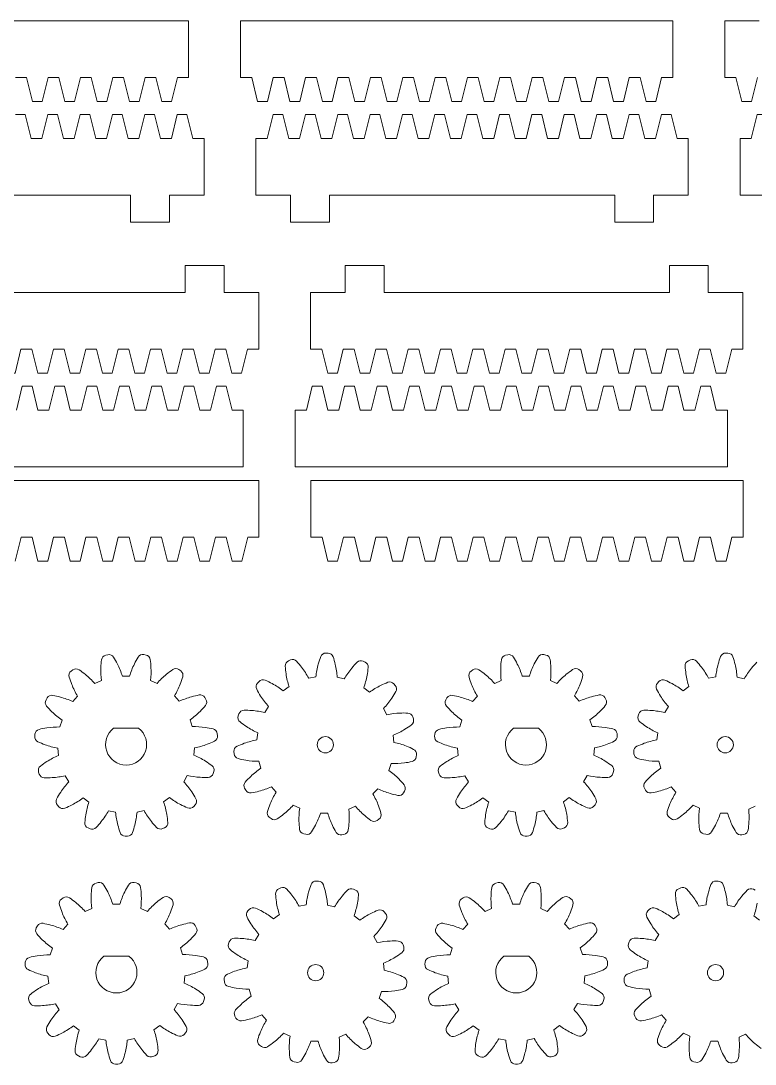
# Model space of a CAD drawing. Header units: millimetres. Extents: x 0 to 634, y 0 to 463.
# Drawn here: x 347.6 to 415.5, y 261.3 to 357.9 of the extents above; entities that cross this region are included whole.
import ezdxf

# ---------------------------------------------------------------- set-up
doc = ezdxf.new("R2010")
doc.units = ezdxf.units.MM
doc.header["$MEASUREMENT"] = 0
doc.layers.get('0').update_dxf_attribs({"linetype": 'CONTINUOUS', "lineweight": 0})

msp = doc.modelspace()

# ---------------------------------------------------------------- linework, layer by layer
for p, q in [((358.50814, 292.40311), (356.18732, 292.40311)), ((395.50814, 292.40311), (393.18732, 292.40311)), ((357.61202, 271.29268), (355.2912, 271.29268)), ((394.61202, 271.29268), (392.2912, 271.29268))]:
    msp.add_line(p, q)
for points in [[(350.50405, 287.8304, 0.04019967), (351.70354, 288.00436), (352.037, 287.43024, 0.04019967), (351.29153, 286.47456, 0.021882), (350.91811, 285.84927, 0.31763085), (350.98749, 285.27641), (351.12125, 285.12863, 0.31763085), (351.68437, 285.00266, 0.021882), (352.34368, 285.31208, 0.04019967), (353.36871, 285.95889), (353.90686, 285.57003, 0.04019967), (353.61454, 284.39376, 0.021882), (353.52774, 283.67065, 0.31763085), (353.82413, 283.17553), (354.00643, 283.09493, 0.31763085), (354.5721, 283.2089, 0.021882), (355.04856, 283.75974, 0.04019967), (355.72189, 284.76754), (356.37167, 284.63118, 0.04019967), (356.58306, 283.43771, 0.021882), (356.79789, 282.74181, 0.31763085), (357.27002, 282.41005), (357.46935, 282.41057, 0.31763085), (357.93976, 282.74476, 0.021882), (358.15098, 283.44177, 0.04019967), (358.3562, 284.63631), (359.00526, 284.77603, 0.04019967), (359.6838, 283.77173, 0.021882), (360.1631, 283.22336, 0.31763085), (360.72936, 283.11232), (360.91124, 283.19386, 0.31763085), (361.20506, 283.69051, 0.021882), (361.11452, 284.41316, 0.04019967), (360.81612, 285.5879), (361.35225, 285.97954, 0.04019967), (362.38061, 285.33804, 0.021882), (363.04151, 285.03204, 0.31763085), (363.60398, 285.16092), (363.73697, 285.30939, 0.31763085), (363.80338, 285.8826, 0.021882), (363.42674, 286.50595, 0.04019967), (362.67634, 287.45776), (363.00681, 288.0336, 0.04019967), (364.20719, 287.86584, 0.021882), (364.93542, 287.8551, 0.31763085), (365.39684, 288.20161), (365.45794, 288.39134, 0.31763085), (365.28547, 288.94201, 0.021882), (364.68785, 289.35827, 0.04019967), (363.61518, 289.92258), (363.68288, 290.58305, 0.04019967), (364.84771, 290.91803, 0.021882), (365.51734, 291.20442, 0.31763085), (365.79793, 291.70865), (365.77658, 291.90683, 0.31763085), (365.39505, 292.33973, 0.021882), (364.67978, 292.47694, 0.04019967), (363.47033, 292.55616), (363.26353, 293.18707, 0.04019967), (364.19141, 293.96687, 0.021882), (364.68667, 294.50086, 0.31763085), (364.73791, 295.07563), (364.6378, 295.24799, 0.31763085), (364.11317, 295.48828, 0.021882), (363.40394, 295.3227, 0.04019967), (362.26683, 294.90315), (361.82129, 295.3954, 0.04019967), (362.35178, 296.48518, 0.021882), (362.58702, 297.17445, 0.31763085), (362.40006, 297.72036), (362.2385, 297.8371, 0.31763085), (361.66149, 297.84324, 0.021882), (361.08092, 297.4035, 0.04019967), (360.21277, 296.55772), (359.60553, 296.82619, 0.04019967), (359.6469, 298.03753, 0.021882), (359.58146, 298.76289, 0.31763085), (359.18861, 299.18556), (358.99354, 299.2265, 0.31763085), (358.46392, 298.99741, 0.021882), (358.1124, 298.35955, 0.04019967), (357.66331, 297.23378), (356.99938, 297.23206, 0.04019967), (356.54448, 298.35549, 0.021882), (356.18966, 298.99153, 0.31763085), (355.65886, 299.21787), (355.464, 299.17593, 0.31763085), (355.07335, 298.75123, 0.021882), (355.01166, 298.02554, 0.04019967), (355.05929, 296.81443), (354.45346, 296.54282, 0.04019967), (353.58094, 297.3841, 0.021882), (352.99811, 297.82083, 0.31763085), (352.42113, 297.81171), (352.26018, 297.69414, 0.31763085), (352.07604, 297.14726, 0.021882), (352.31485, 296.45922, 0.04019967), (352.85097, 295.37219), (352.40799, 294.87765, 0.04019967), (351.26872, 295.29131, 0.021882), (350.55864, 295.45322, 0.31763085), (350.03526, 295.21022), (349.93604, 295.03734, 0.31763085), (349.99026, 294.46285, 0.021882), (350.48827, 293.93142, 0.04019967), (351.42017, 293.15644), (351.21664, 292.52447, 0.04019967), (350.00762, 292.43899, 0.021882), (349.29307, 292.29809, 0.31763085), (348.91377, 291.86321), (348.89345, 291.66493, 0.31763085), (349.17665, 291.16215, 0.021882), (349.84776, 290.87923, 0.04019967), (351.0143, 290.55028), (351.08541, 289.89017, 0.04019967), (350.01568, 289.32032, 0.021882), (349.42022, 288.90097, 0.31763085), (349.2506, 288.34942), (349.31268, 288.16001, 0.31763085), (349.77589, 287.81589, 0.021882)], [(380.89917, 296.36508, 0.04019967), (379.86147, 295.7388), (379.33118, 296.1383, 0.04019967), (379.64684, 297.30851, 0.021882), (379.74802, 298.02975, 0.31763085), (379.46155, 298.53067), (379.28089, 298.61488, 0.31763085), (378.71306, 298.51219, 0.021882), (378.22573, 297.97095, 0.04019967), (377.53247, 296.97675), (376.88553, 297.12602, 0.04019967), (376.69794, 298.32345, 0.021882), (376.49701, 299.02349, 0.31763085), (376.03157, 299.36459), (375.83228, 299.36804, 0.31763085), (375.3553, 299.04327, 0.021882), (375.13025, 298.35061, 0.04019967), (374.9013, 297.16038), (374.24959, 297.03361, 0.04019967), (373.59117, 298.05122, 0.021882), (373.12288, 298.60902, 0.31763085), (372.55894, 298.73131), (372.37548, 298.6534, 0.31763085), (372.07183, 298.16271, 0.021882), (372.14797, 297.43839, 0.04019967), (372.42292, 296.25795), (371.87911, 295.87706, 0.04019967), (370.86372, 296.53889, 0.021882), (370.20904, 296.85799, 0.31763085), (369.64412, 296.74033), (369.5082, 296.59454, 0.31763085), (369.43039, 296.02277, 0.021882), (369.79455, 295.39204, 0.04019967), (370.52586, 294.42548), (370.18399, 293.85634, 0.04019967), (368.98719, 294.04795, 0.021882), (368.25932, 294.07318, 0.31763085), (367.79109, 293.73592), (367.72623, 293.54745, 0.31763085), (367.88771, 292.99346, 0.021882), (368.47692, 292.56538, 0.04019967), (369.53814, 291.97984), (369.45732, 291.32085, 0.04019967), (368.28605, 291.00912, 0.021882), (367.61085, 290.73611, 0.31763085), (367.32028, 290.23757), (367.33767, 290.039, 0.31763085), (367.71052, 289.59859, 0.021882), (368.42291, 289.44717, 0.04019967), (369.63055, 289.34389), (369.82475, 288.709, 0.04019967), (368.88153, 287.94782, 0.021882), (368.37575, 287.42379, 0.31763085), (368.31307, 286.85016), (368.40973, 286.67584, 0.31763085), (368.92948, 286.42515, 0.021882), (369.64187, 286.57658, 0.04019967), (370.7871, 286.97342), (371.22275, 286.4724, 0.04019967), (370.67068, 285.39339, 0.021882), (370.42176, 284.70894, 0.31763085), (370.59782, 284.15941), (370.75702, 284.03948, 0.31763085), (371.3338, 284.02186, 0.021882), (371.92301, 284.44996, 0.04019967), (372.80782, 285.2783), (373.40959, 284.99779, 0.04019967), (373.34412, 283.78751, 0.021882), (373.39511, 283.061, 0.31763085), (373.77947, 282.63059), (373.97369, 282.58577, 0.31763085), (374.50776, 282.80428, 0.021882), (374.87191, 283.43501, 0.04019967), (375.34331, 284.55162), (376.00715, 284.54013, 0.04019967), (376.4396, 283.40786, 0.021882), (376.78169, 282.76489, 0.31763085), (377.30787, 282.52803), (377.50353, 282.56609, 0.31763085), (377.90256, 282.98293, 0.021882), (377.97868, 283.70724, 0.04019967), (377.95516, 284.91906), (378.56628, 285.17856, 0.04019967), (379.42188, 284.32008, 0.021882), (379.99591, 283.87183, 0.31763085), (380.57295, 283.86947), (380.73621, 283.98381, 0.31763085), (380.9312, 284.52692, 0.021882), (380.70613, 285.21957, 0.04019967), (380.19176, 286.31706), (380.64449, 286.80269, 0.04019967), (381.7753, 286.36643, 0.021882), (382.48202, 286.19042, 0.31763085), (383.01013, 286.42296), (383.11277, 286.59382, 0.31763085), (383.07, 287.16928, 0.021882), (382.58266, 287.71051, 0.04019967), (381.66637, 288.5039), (381.88244, 289.13169, 0.04019967), (383.09293, 289.19309, 0.021882), (383.81014, 289.31974, 0.31763085), (384.19801, 289.74698), (384.22228, 289.94482, 0.31763085), (383.94915, 290.45313, 0.021882), (383.2838, 290.74935, 0.04019967), (382.12403, 291.10146), (382.06608, 291.76286, 0.04019967), (383.14694, 292.31129, 0.021882), (383.75062, 292.71871, 0.31763085), (383.93119, 293.26678), (383.87289, 293.45738, 0.31763085), (383.41662, 293.81066, 0.021882), (382.68832, 293.81065, 0.04019967), (381.4856, 293.66059), (381.16364, 294.24124, 0.04019967), (381.92799, 295.18188, 0.021882), (382.31377, 295.79962, 0.31763085), (382.25581, 296.37375), (382.12502, 296.52416, 0.31763085), (381.56451, 296.66131, 0.021882)], [(387.50405, 287.8304, 0.04019967), (388.70354, 288.00436), (389.037, 287.43024, 0.04019967), (388.29153, 286.47456, 0.021882), (387.91811, 285.84927, 0.31763085), (387.98749, 285.27641), (388.12125, 285.12863, 0.31763085), (388.68437, 285.00266, 0.021882), (389.34368, 285.31208, 0.04019967), (390.36871, 285.95889), (390.90686, 285.57003, 0.04019967), (390.61454, 284.39376, 0.021882), (390.52774, 283.67065, 0.31763085), (390.82413, 283.17553), (391.00643, 283.09493, 0.31763085), (391.5721, 283.2089, 0.021882), (392.04856, 283.75974, 0.04019967), (392.72189, 284.76754), (393.37167, 284.63118, 0.04019967), (393.58306, 283.43771, 0.021882), (393.79789, 282.74181, 0.31763085), (394.27002, 282.41005), (394.46935, 282.41057, 0.31763085), (394.93976, 282.74476, 0.021882), (395.15098, 283.44177, 0.04019967), (395.3562, 284.63631), (396.00526, 284.77603, 0.04019967), (396.6838, 283.77173, 0.021882), (397.1631, 283.22336, 0.31763085), (397.72936, 283.11232), (397.91124, 283.19386, 0.31763085), (398.20506, 283.69051, 0.021882), (398.11452, 284.41316, 0.04019967), (397.81612, 285.5879), (398.35225, 285.97954, 0.04019967), (399.38061, 285.33804, 0.021882), (400.04151, 285.03204, 0.31763085), (400.60398, 285.16092), (400.73697, 285.30939, 0.31763085), (400.80338, 285.8826, 0.021882), (400.42674, 286.50595, 0.04019967), (399.67634, 287.45776), (400.00681, 288.0336, 0.04019967), (401.20719, 287.86584, 0.021882), (401.93542, 287.8551, 0.31763085), (402.39684, 288.20161), (402.45794, 288.39134, 0.31763085), (402.28547, 288.94201, 0.021882), (401.68785, 289.35827, 0.04019967), (400.61518, 289.92258), (400.68288, 290.58305, 0.04019967), (401.84771, 290.91803, 0.021882), (402.51734, 291.20442, 0.31763085), (402.79793, 291.70865), (402.77658, 291.90683, 0.31763085), (402.39505, 292.33973, 0.021882), (401.67978, 292.47694, 0.04019967), (400.47033, 292.55616), (400.26353, 293.18707, 0.04019967), (401.19141, 293.96687, 0.021882), (401.68667, 294.50086, 0.31763085), (401.73791, 295.07563), (401.6378, 295.24799, 0.31763085), (401.11317, 295.48828, 0.021882), (400.40394, 295.3227, 0.04019967), (399.26683, 294.90315), (398.82129, 295.3954, 0.04019967), (399.35178, 296.48518, 0.021882), (399.58702, 297.17445, 0.31763085), (399.40006, 297.72036), (399.2385, 297.8371, 0.31763085), (398.66149, 297.84324, 0.021882), (398.08092, 297.4035, 0.04019967), (397.21277, 296.55772), (396.60553, 296.82619, 0.04019967), (396.6469, 298.03753, 0.021882), (396.58146, 298.76289, 0.31763085), (396.18861, 299.18556), (395.99354, 299.2265, 0.31763085), (395.46392, 298.99741, 0.021882), (395.1124, 298.35955, 0.04019967), (394.66331, 297.23378), (393.99938, 297.23206, 0.04019967), (393.54448, 298.35549, 0.021882), (393.18966, 298.99153, 0.31763085), (392.65886, 299.21787), (392.464, 299.17593, 0.31763085), (392.07335, 298.75123, 0.021882), (392.01166, 298.02554, 0.04019967), (392.05929, 296.81443), (391.45346, 296.54282, 0.04019967), (390.58094, 297.3841, 0.021882), (389.99811, 297.82083, 0.31763085), (389.42113, 297.81171), (389.26018, 297.69414, 0.31763085), (389.07604, 297.14726, 0.021882), (389.31485, 296.45922, 0.04019967), (389.85097, 295.37219), (389.40799, 294.87765, 0.04019967), (388.26872, 295.29131, 0.021882), (387.55864, 295.45322, 0.31763085), (387.03526, 295.21022), (386.93604, 295.03734, 0.31763085), (386.99026, 294.46285, 0.021882), (387.48827, 293.93142, 0.04019967), (388.42017, 293.15644), (388.21664, 292.52447, 0.04019967), (387.00762, 292.43899, 0.021882), (386.29307, 292.29809, 0.31763085), (385.91377, 291.86321), (385.89345, 291.66493, 0.31763085), (386.17665, 291.16215, 0.021882), (386.84776, 290.87923, 0.04019967), (388.0143, 290.55028), (388.08541, 289.89017, 0.04019967), (387.01568, 289.32032, 0.021882), (386.42022, 288.90097, 0.31763085), (386.2506, 288.34942), (386.31268, 288.16001, 0.31763085), (386.77589, 287.81589, 0.021882)], [(349.60793, 266.71997, 0.04019967), (350.80742, 266.89394), (351.14088, 266.31981, 0.04019967), (350.3954, 265.36414, 0.021882), (350.02199, 264.73884, 0.31763085), (350.09137, 264.16598), (350.22513, 264.0182, 0.31763085), (350.78825, 263.89224, 0.021882), (351.44756, 264.20166, 0.04019967), (352.47259, 264.84846), (353.01074, 264.4596, 0.04019967), (352.71842, 263.28334, 0.021882), (352.63162, 262.56022, 0.31763085), (352.928, 262.06511), (353.1103, 261.98451, 0.31763085), (353.67598, 262.09848, 0.021882), (354.15244, 262.64931, 0.04019967), (354.82577, 263.65711), (355.47555, 263.52075, 0.04019967), (355.68694, 262.32729, 0.021882), (355.90176, 261.63138, 0.31763085), (356.3739, 261.29963), (356.57323, 261.30014, 0.31763085), (357.04364, 261.63434, 0.021882), (357.25486, 262.33134, 0.04019967), (357.46007, 263.52589), (358.10914, 263.6656, 0.04019967), (358.78768, 262.6613, 0.021882), (359.26698, 262.11294, 0.31763085), (359.83324, 262.0019), (360.01512, 262.08344, 0.31763085), (360.30894, 262.58008, 0.021882), (360.2184, 263.30274, 0.04019967), (359.92, 264.47747), (360.45613, 264.86911, 0.04019967), (361.48449, 264.22762, 0.021882), (362.14539, 263.92161, 0.31763085), (362.70786, 264.05049), (362.84085, 264.19896, 0.31763085), (362.90726, 264.77217, 0.021882), (362.53062, 265.39552, 0.04019967), (361.78021, 266.34733), (362.11069, 266.92317, 0.04019967), (363.31107, 266.75541, 0.021882), (364.0393, 266.74468, 0.31763085), (364.50072, 267.09119), (364.56182, 267.28091, 0.31763085), (364.38935, 267.83158, 0.021882), (363.79173, 268.24785, 0.04019967), (362.71906, 268.81215), (362.78675, 269.47262, 0.04019967), (363.95158, 269.8076, 0.021882), (364.62122, 270.09399, 0.31763085), (364.90181, 270.59822), (364.88046, 270.7964, 0.31763085), (364.49892, 271.22931, 0.021882), (363.78366, 271.36651, 0.04019967), (362.57421, 271.44574), (362.36741, 272.07664, 0.04019967), (363.29529, 272.85644, 0.021882), (363.79055, 273.39044, 0.31763085), (363.84179, 273.9652), (363.74168, 274.13756, 0.31763085), (363.21705, 274.37785, 0.021882), (362.50781, 274.21227, 0.04019967), (361.37071, 273.79272), (360.92517, 274.28497, 0.04019967), (361.45566, 275.37475, 0.021882), (361.6909, 276.06402, 0.31763085), (361.50394, 276.60994), (361.34238, 276.72668, 0.31763085), (360.76537, 276.73281, 0.021882), (360.1848, 276.29307, 0.04019967), (359.31664, 275.44729), (358.70941, 275.71577, 0.04019967), (358.75078, 276.9271, 0.021882), (358.68534, 277.65246, 0.31763085), (358.29249, 278.07513), (358.09742, 278.11607, 0.31763085), (357.5678, 277.88698, 0.021882), (357.21628, 277.24912, 0.04019967), (356.76719, 276.12335), (356.10326, 276.12163, 0.04019967), (355.64836, 277.24507, 0.021882), (355.29354, 277.8811, 0.31763085), (354.76274, 278.10745), (354.56788, 278.0655, 0.31763085), (354.17723, 277.6408, 0.021882), (354.11554, 276.91511, 0.04019967), (354.16317, 275.70401), (353.55734, 275.43239, 0.04019967), (352.68482, 276.27367, 0.021882), (352.10199, 276.7104, 0.31763085), (351.52501, 276.70129), (351.36406, 276.58371, 0.31763085), (351.17992, 276.03683, 0.021882), (351.41873, 275.34879, 0.04019967), (351.95485, 274.26177), (351.51186, 273.76722, 0.04019967), (350.3726, 274.18089, 0.021882), (349.66252, 274.3428, 0.31763085), (349.13914, 274.09979), (349.03992, 273.92692, 0.31763085), (349.09414, 273.35242, 0.021882), (349.59215, 272.821, 0.04019967), (350.52405, 272.04601), (350.32052, 271.41404, 0.04019967), (349.11149, 271.32856, 0.021882), (348.39695, 271.18766, 0.31763085), (348.01765, 270.75278), (347.99733, 270.5545, 0.31763085), (348.28053, 270.05173, 0.021882), (348.95163, 269.76881, 0.04019967), (350.11818, 269.43986), (350.18929, 268.77974, 0.04019967), (349.11956, 268.2099, 0.021882), (348.5241, 267.79054, 0.31763085), (348.35448, 267.23899), (348.41656, 267.04959, 0.31763085), (348.87977, 266.70547, 0.021882)], [(380.00305, 275.25465, 0.04019967), (378.96535, 274.62838), (378.43506, 275.02787, 0.04019967), (378.75072, 276.19808, 0.021882), (378.8519, 276.91933, 0.31763085), (378.56543, 277.42024), (378.38477, 277.50446, 0.31763085), (377.81694, 277.40177, 0.021882), (377.32961, 276.86053, 0.04019967), (376.63635, 275.86633), (375.98941, 276.01559, 0.04019967), (375.80182, 277.21303, 0.021882), (375.60089, 277.91307, 0.31763085), (375.13545, 278.25416), (374.93616, 278.25761, 0.31763085), (374.45918, 277.93284, 0.021882), (374.23413, 277.24018, 0.04019967), (374.00518, 276.04996), (373.35346, 275.92319, 0.04019967), (372.69505, 276.9408, 0.021882), (372.22676, 277.49859, 0.31763085), (371.66282, 277.62088), (371.47935, 277.54297, 0.31763085), (371.17571, 277.05228, 0.021882), (371.25185, 276.32796, 0.04019967), (371.5268, 275.14752), (370.98299, 274.76663, 0.04019967), (369.9676, 275.42847, 0.021882), (369.31292, 275.74756, 0.31763085), (368.748, 275.62991), (368.61208, 275.48411, 0.31763085), (368.53427, 274.91234, 0.021882), (368.89843, 274.28161, 0.04019967), (369.62974, 273.31506), (369.28787, 272.74591, 0.04019967), (368.09107, 272.93753, 0.021882), (367.3632, 272.96276, 0.31763085), (366.89497, 272.6255), (366.8301, 272.43703, 0.31763085), (366.99158, 271.88304, 0.021882), (367.5808, 271.45495, 0.04019967), (368.64202, 270.86942), (368.5612, 270.21042, 0.04019967), (367.38993, 269.89869, 0.021882), (366.71473, 269.62569, 0.31763085), (366.42415, 269.12714), (366.44155, 268.92858, 0.31763085), (366.8144, 268.48816, 0.021882), (367.52679, 268.33675, 0.04019967), (368.73443, 268.23347), (368.92863, 267.59857, 0.04019967), (367.98541, 266.83739, 0.021882), (367.47962, 266.31336, 0.31763085), (367.41695, 265.73973), (367.51361, 265.56541, 0.31763085), (368.03335, 265.31472, 0.021882), (368.74574, 265.46616, 0.04019967), (369.89098, 265.86299), (370.32663, 265.36197, 0.04019967), (369.77456, 264.28296, 0.021882), (369.52564, 263.59852, 0.31763085), (369.7017, 263.04899), (369.8609, 262.92905, 0.31763085), (370.43768, 262.91144, 0.021882), (371.02689, 263.33953, 0.04019967), (371.9117, 264.16787), (372.51347, 263.88736, 0.04019967), (372.448, 262.67709, 0.021882), (372.49899, 261.95057, 0.31763085), (372.88335, 261.52016), (373.07757, 261.47535, 0.31763085), (373.61164, 261.69385, 0.021882), (373.97579, 262.32459, 0.04019967), (374.44719, 263.4412), (375.11103, 263.4297, 0.04019967), (375.54348, 262.29743, 0.021882), (375.88557, 261.65447, 0.31763085), (376.41175, 261.4176), (376.60741, 261.45566, 0.31763085), (377.00644, 261.8725, 0.021882), (377.08256, 262.59682, 0.04019967), (377.05904, 263.80863), (377.67016, 264.06813, 0.04019967), (378.52576, 263.20965, 0.021882), (379.09979, 262.76141, 0.31763085), (379.67683, 262.75904), (379.84009, 262.87339, 0.31763085), (380.03508, 263.41649, 0.021882), (379.81001, 264.10915, 0.04019967), (379.29564, 265.20663), (379.74837, 265.69226, 0.04019967), (380.87918, 265.256, 0.021882), (381.5859, 265.07999, 0.31763085), (382.11401, 265.31253), (382.21665, 265.4834, 0.31763085), (382.17388, 266.05885, 0.021882), (381.68654, 266.60009, 0.04019967), (380.77025, 267.39347), (380.98632, 268.02126, 0.04019967), (382.19681, 268.08266, 0.021882), (382.91402, 268.20931, 0.31763085), (383.30189, 268.63655), (383.32616, 268.83439, 0.31763085), (383.05302, 269.3427, 0.021882), (382.38768, 269.63892, 0.04019967), (381.22791, 269.99103), (381.16996, 270.65243, 0.04019967), (382.25082, 271.20087, 0.021882), (382.8545, 271.60829, 0.31763085), (383.03507, 272.15635), (382.97677, 272.34696, 0.31763085), (382.5205, 272.70023, 0.021882), (381.7922, 272.70022, 0.04019967), (380.58948, 272.55016), (380.26752, 273.13081, 0.04019967), (381.03186, 274.07146, 0.021882), (381.41765, 274.6892, 0.31763085), (381.35969, 275.26332), (381.2289, 275.41374, 0.31763085), (380.66839, 275.55089, 0.021882)], [(386.60793, 266.71997, 0.04019967), (387.80742, 266.89394), (388.14088, 266.31981, 0.04019967), (387.3954, 265.36414, 0.021882), (387.02199, 264.73884, 0.31763085), (387.09137, 264.16598), (387.22513, 264.0182, 0.31763085), (387.78825, 263.89224, 0.021882), (388.44756, 264.20166, 0.04019967), (389.47259, 264.84846), (390.01074, 264.4596, 0.04019967), (389.71842, 263.28334, 0.021882), (389.63162, 262.56022, 0.31763085), (389.928, 262.06511), (390.1103, 261.98451, 0.31763085), (390.67598, 262.09848, 0.021882), (391.15244, 262.64931, 0.04019967), (391.82577, 263.65711), (392.47555, 263.52075, 0.04019967), (392.68694, 262.32729, 0.021882), (392.90176, 261.63138, 0.31763085), (393.3739, 261.29963), (393.57323, 261.30014, 0.31763085), (394.04364, 261.63434, 0.021882), (394.25486, 262.33134, 0.04019967), (394.46007, 263.52589), (395.10914, 263.6656, 0.04019967), (395.78768, 262.6613, 0.021882), (396.26698, 262.11294, 0.31763085), (396.83324, 262.0019), (397.01512, 262.08344, 0.31763085), (397.30894, 262.58008, 0.021882), (397.2184, 263.30274, 0.04019967), (396.92, 264.47747), (397.45613, 264.86911, 0.04019967), (398.48449, 264.22762, 0.021882), (399.14539, 263.92161, 0.31763085), (399.70786, 264.05049), (399.84085, 264.19896, 0.31763085), (399.90726, 264.77217, 0.021882), (399.53062, 265.39552, 0.04019967), (398.78021, 266.34733), (399.11069, 266.92317, 0.04019967), (400.31107, 266.75541, 0.021882), (401.0393, 266.74468, 0.31763085), (401.50072, 267.09119), (401.56182, 267.28091, 0.31763085), (401.38935, 267.83158, 0.021882), (400.79173, 268.24785, 0.04019967), (399.71906, 268.81215), (399.78675, 269.47262, 0.04019967), (400.95158, 269.8076, 0.021882), (401.62122, 270.09399, 0.31763085), (401.90181, 270.59822), (401.88046, 270.7964, 0.31763085), (401.49892, 271.22931, 0.021882), (400.78366, 271.36651, 0.04019967), (399.57421, 271.44574), (399.36741, 272.07664, 0.04019967), (400.29529, 272.85644, 0.021882), (400.79055, 273.39044, 0.31763085), (400.84179, 273.9652), (400.74168, 274.13756, 0.31763085), (400.21705, 274.37785, 0.021882), (399.50781, 274.21227, 0.04019967), (398.37071, 273.79272), (397.92517, 274.28497, 0.04019967), (398.45566, 275.37475, 0.021882), (398.6909, 276.06402, 0.31763085), (398.50394, 276.60994), (398.34238, 276.72668, 0.31763085), (397.76537, 276.73281, 0.021882), (397.1848, 276.29307, 0.04019967), (396.31664, 275.44729), (395.70941, 275.71577, 0.04019967), (395.75078, 276.9271, 0.021882), (395.68534, 277.65246, 0.31763085), (395.29249, 278.07513), (395.09742, 278.11607, 0.31763085), (394.5678, 277.88698, 0.021882), (394.21628, 277.24912, 0.04019967), (393.76719, 276.12335), (393.10326, 276.12163, 0.04019967), (392.64836, 277.24507, 0.021882), (392.29354, 277.8811, 0.31763085), (391.76274, 278.10745), (391.56788, 278.0655, 0.31763085), (391.17723, 277.6408, 0.021882), (391.11554, 276.91511, 0.04019967), (391.16317, 275.70401), (390.55734, 275.43239, 0.04019967), (389.68482, 276.27367, 0.021882), (389.10199, 276.7104, 0.31763085), (388.52501, 276.70129), (388.36406, 276.58371, 0.31763085), (388.17992, 276.03683, 0.021882), (388.41873, 275.34879, 0.04019967), (388.95485, 274.26177), (388.51186, 273.76722, 0.04019967), (387.3726, 274.18089, 0.021882), (386.66252, 274.3428, 0.31763085), (386.13914, 274.09979), (386.03992, 273.92692, 0.31763085), (386.09414, 273.35242, 0.021882), (386.59215, 272.821, 0.04019967), (387.52405, 272.04601), (387.32052, 271.41404, 0.04019967), (386.11149, 271.32856, 0.021882), (385.39695, 271.18766, 0.31763085), (385.01765, 270.75278), (384.99733, 270.5545, 0.31763085), (385.28053, 270.05173, 0.021882), (385.95163, 269.76881, 0.04019967), (387.11818, 269.43986), (387.18929, 268.77974, 0.04019967), (386.11956, 268.2099, 0.021882), (385.5241, 267.79054, 0.31763085), (385.35448, 267.23899), (385.41656, 267.04959, 0.31763085), (385.87977, 266.70547, 0.021882)]]:
    msp.add_lwpolyline(points, format="xyb", close=True)
for points in [[(415.71306, 298.51219, 0.021882), (415.22573, 297.97095, 0.04019967), (414.53247, 296.97675), (413.88553, 297.12602, 0.04019967), (413.69794, 298.32345, 0.021882), (413.49701, 299.02349, 0.31763085), (413.03157, 299.36459), (412.83228, 299.36804, 0.31763085), (412.3553, 299.04327, 0.021882), (412.13025, 298.35061, 0.04019967), (411.9013, 297.16038), (411.24959, 297.03361, 0.04019967), (410.59117, 298.05122, 0.021882), (410.12288, 298.60902, 0.31763085), (409.55894, 298.73131), (409.37548, 298.6534, 0.31763085), (409.07183, 298.16271, 0.021882), (409.14797, 297.43839, 0.04019967), (409.42292, 296.25795), (408.87911, 295.87706, 0.04019967), (407.86372, 296.53889, 0.021882), (407.20904, 296.85799, 0.31763085), (406.64412, 296.74033), (406.5082, 296.59454, 0.31763085), (406.43039, 296.02277, 0.021882), (406.79455, 295.39204, 0.04019967), (407.52586, 294.42548), (407.18399, 293.85634, 0.04019967), (405.98719, 294.04795, 0.021882), (405.25932, 294.07318, 0.31763085), (404.79109, 293.73592), (404.72623, 293.54745, 0.31763085), (404.88771, 292.99346, 0.021882), (405.47692, 292.56538, 0.04019967), (406.53814, 291.97984), (406.45732, 291.32085, 0.04019967), (405.28605, 291.00912, 0.021882), (404.61085, 290.73611, 0.31763085), (404.32028, 290.23757), (404.33767, 290.039, 0.31763085), (404.71052, 289.59859, 0.021882), (405.42291, 289.44717, 0.04019967), (406.63055, 289.34389), (406.82475, 288.709, 0.04019967), (405.88153, 287.94782, 0.021882), (405.37575, 287.42379, 0.31763085), (405.31307, 286.85016), (405.40973, 286.67584, 0.31763085), (405.92948, 286.42515, 0.021882), (406.64187, 286.57658, 0.04019967), (407.7871, 286.97342), (408.22275, 286.4724, 0.04019967), (407.67068, 285.39339, 0.021882), (407.42176, 284.70894, 0.31763085), (407.59782, 284.15941), (407.75702, 284.03948, 0.31763085), (408.3338, 284.02186, 0.021882), (408.92301, 284.44996, 0.04019967), (409.80782, 285.2783), (410.40959, 284.99779, 0.04019967), (410.34412, 283.78751, 0.021882), (410.39511, 283.061, 0.31763085), (410.77947, 282.63059), (410.97369, 282.58577, 0.31763085), (411.50776, 282.80428, 0.021882), (411.87191, 283.43501, 0.04019967), (412.34331, 284.55162), (413.00715, 284.54013, 0.04019967), (413.4396, 283.40786, 0.021882), (413.78169, 282.76489, 0.31763085), (414.30787, 282.52803), (414.50353, 282.56609, 0.31763085), (414.90256, 282.98293, 0.021882), (414.97868, 283.70724, 0.04019967), (414.95516, 284.91906), (415.56628, 285.17856, 0.04019967)], [(415.56543, 277.42024), (415.38477, 277.50446, 0.31763085), (414.81694, 277.40177, 0.021882), (414.32961, 276.86053, 0.04019967), (413.63635, 275.86633), (412.98941, 276.01559, 0.04019967), (412.80182, 277.21303, 0.021882), (412.60089, 277.91307, 0.31763085), (412.13545, 278.25416), (411.93616, 278.25761, 0.31763085), (411.45918, 277.93284, 0.021882), (411.23413, 277.24018, 0.04019967), (411.00518, 276.04996), (410.35346, 275.92319, 0.04019967), (409.69505, 276.9408, 0.021882), (409.22676, 277.49859, 0.31763085), (408.66282, 277.62088), (408.47935, 277.54297, 0.31763085), (408.17571, 277.05228, 0.021882), (408.25185, 276.32796, 0.04019967), (408.5268, 275.14752), (407.98299, 274.76663, 0.04019967), (406.9676, 275.42847, 0.021882), (406.31292, 275.74756, 0.31763085), (405.748, 275.62991), (405.61208, 275.48411, 0.31763085), (405.53427, 274.91234, 0.021882), (405.89843, 274.28161, 0.04019967), (406.62974, 273.31506), (406.28787, 272.74591, 0.04019967), (405.09107, 272.93753, 0.021882), (404.3632, 272.96276, 0.31763085), (403.89497, 272.6255), (403.8301, 272.43703, 0.31763085), (403.99158, 271.88304, 0.021882), (404.5808, 271.45495, 0.04019967), (405.64202, 270.86942), (405.5612, 270.21042, 0.04019967), (404.38993, 269.89869, 0.021882), (403.71473, 269.62569, 0.31763085), (403.42415, 269.12714), (403.44155, 268.92858, 0.31763085), (403.8144, 268.48816, 0.021882), (404.52679, 268.33675, 0.04019967), (405.73443, 268.23347), (405.92863, 267.59857, 0.04019967), (404.98541, 266.83739, 0.021882), (404.47962, 266.31336, 0.31763085), (404.41695, 265.73973), (404.51361, 265.56541, 0.31763085), (405.03335, 265.31472, 0.021882), (405.74574, 265.46616, 0.04019967), (406.89098, 265.86299), (407.32663, 265.36197, 0.04019967), (406.77456, 264.28296, 0.021882), (406.52564, 263.59852, 0.31763085), (406.7017, 263.04899), (406.8609, 262.92905, 0.31763085), (407.43768, 262.91144, 0.021882), (408.02689, 263.33953, 0.04019967), (408.9117, 264.16787), (409.51347, 263.88736, 0.04019967), (409.448, 262.67709, 0.021882), (409.49899, 261.95057, 0.31763085), (409.88335, 261.52016), (410.07757, 261.47535, 0.31763085), (410.61164, 261.69385, 0.021882), (410.97579, 262.32459, 0.04019967), (411.44719, 263.4412), (412.11103, 263.4297, 0.04019967), (412.54348, 262.29743, 0.021882), (412.88557, 261.65447, 0.31763085), (413.41175, 261.4176), (413.60741, 261.45566, 0.31763085), (414.00644, 261.8725, 0.021882), (414.08256, 262.59682, 0.04019967), (414.05904, 263.80863), (414.67016, 264.06813, 0.04019967), (415.52576, 263.20965, 0.021882), (416.09979, 262.76141, 0.31763085)], [(415.96535, 274.62838), (415.43506, 275.02787, 0.04019967), (415.75072, 276.19808, 0.021882)]]:
    msp.add_lwpolyline(points, format="xyb")
at = {"linetype": 'Continuous'}
for points in [[(329.93471, 357.91698, 0), (356.33471, 357.91698, 0), (359.93471, 357.91698, 0), (363.13471, 357.91698, 0), (363.13471, 352.66698, 0), (362.10121, 352.66698, 0), (361.5538, 350.44354, 0), (360.6538, 350.44354, 0), (360.10639, 352.66698, 0), (359.10636, 352.66698, 0), (358.55896, 350.44354, 0), (357.65896, 350.44354, 0), (357.11155, 352.66698, 0), (356.11152, 352.66698, 0), (355.56411, 350.44354, 0), (354.66411, 350.44354, 0), (354.1167, 352.66698, 0), (353.11668, 352.66698, 0), (352.56927, 350.44354, 0), (351.66927, 350.44354, 0), (351.12186, 352.66698, 0), (350.12183, 352.66698, 0), (349.57442, 350.44354, 0), (348.67442, 350.44354, 0), (348.12702, 352.66698, 0), (347.12699, 352.66698, 0)], [(415.76308, 352.66698, 0), (415.21567, 350.44354, 0), (414.31567, 350.44354, 0), (413.76826, 352.66698, 0), (412.73471, 352.66698, 0), (412.73471, 357.91698, 0), (415.93471, 357.91698, 0)], [(353.0947, 349.24064, 0), (352.54729, 347.0172, 0), (351.54726, 347.0172, 0), (350.99985, 349.24064, 0), (350.09985, 349.24064, 0), (349.55244, 347.0172, 0), (348.55242, 347.0172, 0), (348.00501, 349.24064, 0), (347.10501, 349.24064, 0)], [(359.08438, 349.24064, 0), (358.53698, 347.0172, 0), (357.53695, 347.0172, 0), (356.98954, 349.24064, 0), (356.08954, 349.24064, 0), (355.54213, 347.0172, 0), (354.5421, 347.0172, 0), (353.9947, 349.24064, 0), (353.0947, 349.24064, 0)], [(357.76019, 339.2672, 0), (361.36019, 339.2672, 0), (361.36019, 341.7672, 0), (364.56019, 341.7672, 0), (364.56019, 347.0172, 0), (363.52664, 347.0172, 0), (362.97923, 349.24064, 0), (362.07923, 349.24064, 0), (361.53182, 347.0172, 0), (360.53179, 347.0172, 0), (359.98438, 349.24064, 0), (359.08438, 349.24064, 0)], [(373.93594, 349.24064, 0), (373.38853, 347.0172, 0), (372.38851, 347.0172, 0), (371.8411, 349.24064, 0), (370.9411, 349.24064, 0), (370.39369, 347.0172, 0), (369.36019, 347.0172, 0), (369.36019, 341.7672, 0), (372.56019, 341.7672, 0)], [(379.92563, 349.24064, 0), (379.37822, 347.0172, 0), (378.37819, 347.0172, 0), (377.83079, 349.24064, 0), (376.93079, 349.24064, 0), (376.38338, 347.0172, 0), (375.38335, 347.0172, 0), (374.83594, 349.24064, 0), (373.93594, 349.24064, 0)], [(385.91532, 349.24064, 0), (385.36791, 347.0172, 0), (384.36788, 347.0172, 0), (383.82047, 349.24064, 0), (382.92047, 349.24064, 0), (382.37307, 347.0172, 0), (381.37304, 347.0172, 0), (380.82563, 349.24064, 0), (379.92563, 349.24064, 0)], [(391.90501, 349.24064, 0), (391.3576, 347.0172, 0), (390.35757, 347.0172, 0), (389.81016, 349.24064, 0), (388.91016, 349.24064, 0), (388.36276, 347.0172, 0), (387.36273, 347.0172, 0), (386.81532, 349.24064, 0), (385.91532, 349.24064, 0)], [(397.8947, 349.24064, 0), (397.34729, 347.0172, 0), (396.34726, 347.0172, 0), (395.79985, 349.24064, 0), (394.89985, 349.24064, 0), (394.35244, 347.0172, 0), (393.35242, 347.0172, 0), (392.80501, 349.24064, 0), (391.90501, 349.24064, 0)], [(403.88438, 349.24064, 0), (403.33698, 347.0172, 0), (402.33695, 347.0172, 0), (401.78954, 349.24064, 0), (400.88954, 349.24064, 0), (400.34213, 347.0172, 0), (399.3421, 347.0172, 0), (398.7947, 349.24064, 0), (397.8947, 349.24064, 0)], [(402.56019, 339.2672, 0), (406.16019, 339.2672, 0), (406.16019, 341.7672, 0), (409.36019, 341.7672, 0), (409.36019, 347.0172, 0), (408.32664, 347.0172, 0), (407.77923, 349.24064, 0), (406.87923, 349.24064, 0), (406.33182, 347.0172, 0), (405.33179, 347.0172, 0), (404.78438, 349.24064, 0), (403.88438, 349.24064, 0)], [(418.73594, 349.24064, 0), (418.18853, 347.0172, 0), (417.18851, 347.0172, 0), (416.6411, 349.24064, 0), (415.7411, 349.24064, 0), (415.19369, 347.0172, 0), (414.16019, 347.0172, 0), (414.16019, 341.7672, 0), (417.36019, 341.7672, 0)], [(327.76019, 341.7672, 0), (327.76019, 339.2672, 0), (331.36019, 339.2672, 0), (331.36019, 341.7672, 0), (357.76019, 341.7672, 0), (357.76019, 339.2672, 0), (357.76019, 341.7672, 0)], [(372.56019, 341.7672, 0), (372.56019, 339.2672, 0), (376.16019, 339.2672, 0), (376.16019, 341.7672, 0), (402.56019, 341.7672, 0), (402.56019, 339.2672, 0), (402.56019, 341.7672, 0)], [(332.81729, 332.76516, 0), (332.81729, 335.26516, 0), (336.41729, 335.26516, 0), (336.41729, 332.76516, 0), (362.81729, 332.76516, 0), (362.81729, 335.26516, 0), (362.81729, 332.76516, 0)], [(362.81729, 335.26516, 0), (366.41729, 335.26516, 0), (366.41729, 332.76516, 0), (369.61729, 332.76516, 0), (369.61729, 327.51516, 0), (368.58374, 327.51516, 0), (368.03634, 325.29171, 0), (367.13634, 325.29171, 0), (366.58893, 327.51516, 0), (365.5889, 327.51516, 0), (365.04149, 325.29171, 0), (364.14149, 325.29171, 0)], [(377.61729, 332.76516, 0), (377.61729, 335.26516, 0), (381.21729, 335.26516, 0), (381.21729, 332.76516, 0), (407.61729, 332.76516, 0), (407.61729, 335.26516, 0), (407.61729, 332.76516, 0)], [(407.61729, 335.26516, 0), (411.21729, 335.26516, 0), (411.21729, 332.76516, 0), (414.41729, 332.76516, 0), (414.41729, 327.51516, 0), (413.38374, 327.51516, 0), (412.83634, 325.29171, 0), (411.93634, 325.29171, 0), (411.38893, 327.51516, 0), (410.3889, 327.51516, 0), (409.84149, 325.29171, 0), (408.94149, 325.29171, 0)], [(378.99305, 325.29171, 0), (378.44564, 327.51516, 0), (377.44561, 327.51516, 0), (376.8982, 325.29171, 0), (375.9982, 325.29171, 0), (375.4508, 327.51516, 0), (374.41729, 327.51516, 0), (374.41729, 332.76516, 0), (377.61729, 332.76516, 0)], [(352.16211, 325.29171, 0), (351.61471, 327.51516, 0), (350.61468, 327.51516, 0), (350.06727, 325.29171, 0), (349.16727, 325.29171, 0), (348.61986, 327.51516, 0), (347.61983, 327.51516, 0), (347.07243, 325.29171, 0), (346.17243, 325.29171, 0)], [(358.1518, 325.29171, 0), (357.60439, 327.51516, 0), (356.60437, 327.51516, 0), (356.05696, 325.29171, 0), (355.15696, 325.29171, 0), (354.60955, 327.51516, 0), (353.60952, 327.51516, 0), (353.06211, 325.29171, 0), (352.16211, 325.29171, 0)], [(364.14149, 325.29171, 0), (363.59408, 327.51516, 0), (362.59406, 327.51516, 0), (362.04665, 325.29171, 0), (361.14665, 325.29171, 0), (360.59924, 327.51516, 0), (359.59921, 327.51516, 0), (359.0518, 325.29171, 0), (358.1518, 325.29171, 0)], [(384.98274, 325.29171, 0), (384.43533, 327.51516, 0), (383.4353, 327.51516, 0), (382.88789, 325.29171, 0), (381.98789, 325.29171, 0), (381.44049, 327.51516, 0), (380.44046, 327.51516, 0), (379.89305, 325.29171, 0), (378.99305, 325.29171, 0)], [(390.97243, 325.29171, 0), (390.42502, 327.51516, 0), (389.42499, 327.51516, 0), (388.87758, 325.29171, 0), (387.97758, 325.29171, 0), (387.43017, 327.51516, 0), (386.43015, 327.51516, 0), (385.88274, 325.29171, 0), (384.98274, 325.29171, 0)], [(396.96211, 325.29171, 0), (396.41471, 327.51516, 0), (395.41468, 327.51516, 0), (394.86727, 325.29171, 0), (393.96727, 325.29171, 0), (393.41986, 327.51516, 0), (392.41983, 327.51516, 0), (391.87243, 325.29171, 0), (390.97243, 325.29171, 0)], [(402.9518, 325.29171, 0), (402.40439, 327.51516, 0), (401.40437, 327.51516, 0), (400.85696, 325.29171, 0), (399.95696, 325.29171, 0), (399.40955, 327.51516, 0), (398.40952, 327.51516, 0), (397.86211, 325.29171, 0), (396.96211, 325.29171, 0)], [(408.94149, 325.29171, 0), (408.39408, 327.51516, 0), (407.39406, 327.51516, 0), (406.84665, 325.29171, 0), (405.94665, 325.29171, 0), (405.39924, 327.51516, 0), (404.39921, 327.51516, 0), (403.8518, 325.29171, 0), (402.9518, 325.29171, 0)], [(334.99182, 316.61537, 0), (361.39182, 316.61537, 0), (364.99182, 316.61537, 0), (368.19182, 316.61537, 0), (368.19182, 321.86537, 0), (367.15832, 321.86537, 0), (366.61091, 324.08882, 0), (365.71091, 324.08882, 0), (365.1635, 321.86537, 0), (364.16347, 321.86537, 0), (363.61606, 324.08882, 0), (362.71606, 324.08882, 0), (362.16865, 321.86537, 0), (361.16863, 321.86537, 0), (360.62122, 324.08882, 0), (359.72122, 324.08882, 0), (359.17381, 321.86537, 0), (358.17378, 321.86537, 0), (357.62637, 324.08882, 0), (356.72637, 324.08882, 0), (356.17897, 321.86537, 0), (355.17894, 321.86537, 0), (354.63153, 324.08882, 0), (353.73153, 324.08882, 0), (353.18412, 321.86537, 0), (352.18409, 321.86537, 0), (351.63669, 324.08882, 0), (350.73669, 324.08882, 0), (350.18928, 321.86537, 0), (349.18925, 321.86537, 0), (348.64184, 324.08882, 0), (347.74184, 324.08882, 0), (347.19443, 321.86537, 0)], [(347.09441, 307.89188, 0), (347.64181, 310.11532, 0), (348.64184, 310.11532, 0), (349.18925, 307.89188, 0), (350.08925, 307.89188, 0), (350.63666, 310.11532, 0), (351.63669, 310.11532, 0), (352.18409, 307.89188, 0), (353.08409, 307.89188, 0), (353.6315, 310.11532, 0), (354.63153, 310.11532, 0), (355.17894, 307.89188, 0), (356.07894, 307.89188, 0), (356.62635, 310.11532, 0), (357.62637, 310.11532, 0), (358.17378, 307.89188, 0), (359.07378, 307.89188, 0), (359.62119, 310.11532, 0), (360.62122, 310.11532, 0), (361.16863, 307.89188, 0), (362.06863, 307.89188, 0), (362.61604, 310.11532, 0), (363.61606, 310.11532, 0), (364.16347, 307.89188, 0), (365.06347, 307.89188, 0), (365.61088, 310.11532, 0), (366.61091, 310.11532, 0), (367.15832, 307.89188, 0), (368.05832, 307.89188, 0), (368.60572, 310.11532, 0), (369.63927, 310.11532, 0), (369.63927, 315.36532, 0), (366.43927, 315.36532, 0), (362.83927, 315.36532, 0), (336.43927, 315.36532, 0)]]:
    msp.add_polyline3d(points, dxfattribs=at)
for points in [[(404.73471, 357.91698, 0), (407.93471, 357.91698, 0), (407.93471, 352.66698, 0), (406.90121, 352.66698, 0), (406.3538, 350.44354, 0), (405.4538, 350.44354, 0), (404.90639, 352.66698, 0), (403.90636, 352.66698, 0), (403.35896, 350.44354, 0), (402.45896, 350.44354, 0), (401.91155, 352.66698, 0), (400.91152, 352.66698, 0), (400.36411, 350.44354, 0), (399.46411, 350.44354, 0), (398.9167, 352.66698, 0), (397.91668, 352.66698, 0), (397.36927, 350.44354, 0), (396.46927, 350.44354, 0), (395.92186, 352.66698, 0), (394.92183, 352.66698, 0), (394.37442, 350.44354, 0), (393.47442, 350.44354, 0), (392.92702, 352.66698, 0), (391.92699, 352.66698, 0), (391.37958, 350.44354, 0), (390.47958, 350.44354, 0), (389.93217, 352.66698, 0), (388.93214, 352.66698, 0), (388.38474, 350.44354, 0), (387.48474, 350.44354, 0), (386.93733, 352.66698, 0), (385.9373, 352.66698, 0), (385.38989, 350.44354, 0), (384.48989, 350.44354, 0), (383.94248, 352.66698, 0), (382.94246, 352.66698, 0), (382.39505, 350.44354, 0), (381.49505, 350.44354, 0), (380.94764, 352.66698, 0), (379.94761, 352.66698, 0), (379.4002, 350.44354, 0), (378.5002, 350.44354, 0), (377.95279, 352.66698, 0), (376.95277, 352.66698, 0), (376.40536, 350.44354, 0), (375.50536, 350.44354, 0), (374.95795, 352.66698, 0), (373.95792, 352.66698, 0), (373.41051, 350.44354, 0), (372.51051, 350.44354, 0), (371.96311, 352.66698, 0), (370.96308, 352.66698, 0), (370.41567, 350.44354, 0), (369.51567, 350.44354, 0), (368.96826, 352.66698, 0), (367.93471, 352.66698, 0), (367.93471, 357.91698, 0), (371.13471, 357.91698, 0), (374.73471, 357.91698, 0), (401.13471, 357.91698, 0)], [(409.79182, 316.61537, 0), (412.99182, 316.61537, 0), (412.99182, 321.86537, 0), (411.95832, 321.86537, 0), (411.41091, 324.08882, 0), (410.51091, 324.08882, 0), (409.9635, 321.86537, 0), (408.96347, 321.86537, 0), (408.41606, 324.08882, 0), (407.51606, 324.08882, 0), (406.96865, 321.86537, 0), (405.96863, 321.86537, 0), (405.42122, 324.08882, 0), (404.52122, 324.08882, 0), (403.97381, 321.86537, 0), (402.97378, 321.86537, 0), (402.42637, 324.08882, 0), (401.52637, 324.08882, 0), (400.97897, 321.86537, 0), (399.97894, 321.86537, 0), (399.43153, 324.08882, 0), (398.53153, 324.08882, 0), (397.98412, 321.86537, 0), (396.98409, 321.86537, 0), (396.43669, 324.08882, 0), (395.53669, 324.08882, 0), (394.98928, 321.86537, 0), (393.98925, 321.86537, 0), (393.44184, 324.08882, 0), (392.54184, 324.08882, 0), (391.99443, 321.86537, 0), (390.99441, 321.86537, 0), (390.447, 324.08882, 0), (389.547, 324.08882, 0), (388.99959, 321.86537, 0), (387.99956, 321.86537, 0), (387.45215, 324.08882, 0), (386.55215, 324.08882, 0), (386.00475, 321.86537, 0), (385.00472, 321.86537, 0), (384.45731, 324.08882, 0), (383.55731, 324.08882, 0), (383.0099, 321.86537, 0), (382.00987, 321.86537, 0), (381.46247, 324.08882, 0), (380.56247, 324.08882, 0), (380.01506, 321.86537, 0), (379.01503, 321.86537, 0), (378.46762, 324.08882, 0), (377.56762, 324.08882, 0), (377.02021, 321.86537, 0), (376.02019, 321.86537, 0), (375.47278, 324.08882, 0), (374.57278, 324.08882, 0), (374.02537, 321.86537, 0), (372.99182, 321.86537, 0), (372.99182, 316.61537, 0), (376.19182, 316.61537, 0), (379.79182, 316.61537, 0), (406.19182, 316.61537, 0)], [(377.63927, 315.36532, 0), (374.43927, 315.36532, 0), (374.43927, 310.11532, 0), (375.47278, 310.11532, 0), (376.02019, 307.89188, 0), (376.92019, 307.89188, 0), (377.46759, 310.11532, 0), (378.46762, 310.11532, 0), (379.01503, 307.89188, 0), (379.91503, 307.89188, 0), (380.46244, 310.11532, 0), (381.46247, 310.11532, 0), (382.00987, 307.89188, 0), (382.90987, 307.89188, 0), (383.45728, 310.11532, 0), (384.45731, 310.11532, 0), (385.00472, 307.89188, 0), (385.90472, 307.89188, 0), (386.45213, 310.11532, 0), (387.45215, 310.11532, 0), (387.99956, 307.89188, 0), (388.89956, 307.89188, 0), (389.44697, 310.11532, 0), (390.447, 310.11532, 0), (390.99441, 307.89188, 0), (391.89441, 307.89188, 0), (392.44181, 310.11532, 0), (393.44184, 310.11532, 0), (393.98925, 307.89188, 0), (394.88925, 307.89188, 0), (395.43666, 310.11532, 0), (396.43669, 310.11532, 0), (396.98409, 307.89188, 0), (397.88409, 307.89188, 0), (398.4315, 310.11532, 0), (399.43153, 310.11532, 0), (399.97894, 307.89188, 0), (400.87894, 307.89188, 0), (401.42635, 310.11532, 0), (402.42637, 310.11532, 0), (402.97378, 307.89188, 0), (403.87378, 307.89188, 0), (404.42119, 310.11532, 0), (405.42122, 310.11532, 0), (405.96863, 307.89188, 0), (406.86863, 307.89188, 0), (407.41604, 310.11532, 0), (408.41606, 310.11532, 0), (408.96347, 307.89188, 0), (409.86347, 307.89188, 0), (410.41088, 310.11532, 0), (411.41091, 310.11532, 0), (411.95832, 307.89188, 0), (412.85832, 307.89188, 0), (413.40572, 310.11532, 0), (414.43927, 310.11532, 0), (414.43927, 315.36532, 0), (411.23927, 315.36532, 0), (407.63927, 315.36532, 0), (381.23927, 315.36532, 0)]]:
    msp.add_polyline3d(points, close=True, dxfattribs=at)
for centre in [(375.78493, 290.87923), (412.78493, 290.87923), (374.8888, 269.76881), (411.8888, 269.76881)]:
    msp.add_circle(centre, 0.75)
for centre in [(357.34773, 290.89863), (394.34773, 290.89863), (356.45161, 269.78821), (393.45161, 269.78821)]:
    msp.add_arc(centre, 1.9, 127.6431625, 52.3568375)

doc.saveas('drawing.dxf')
